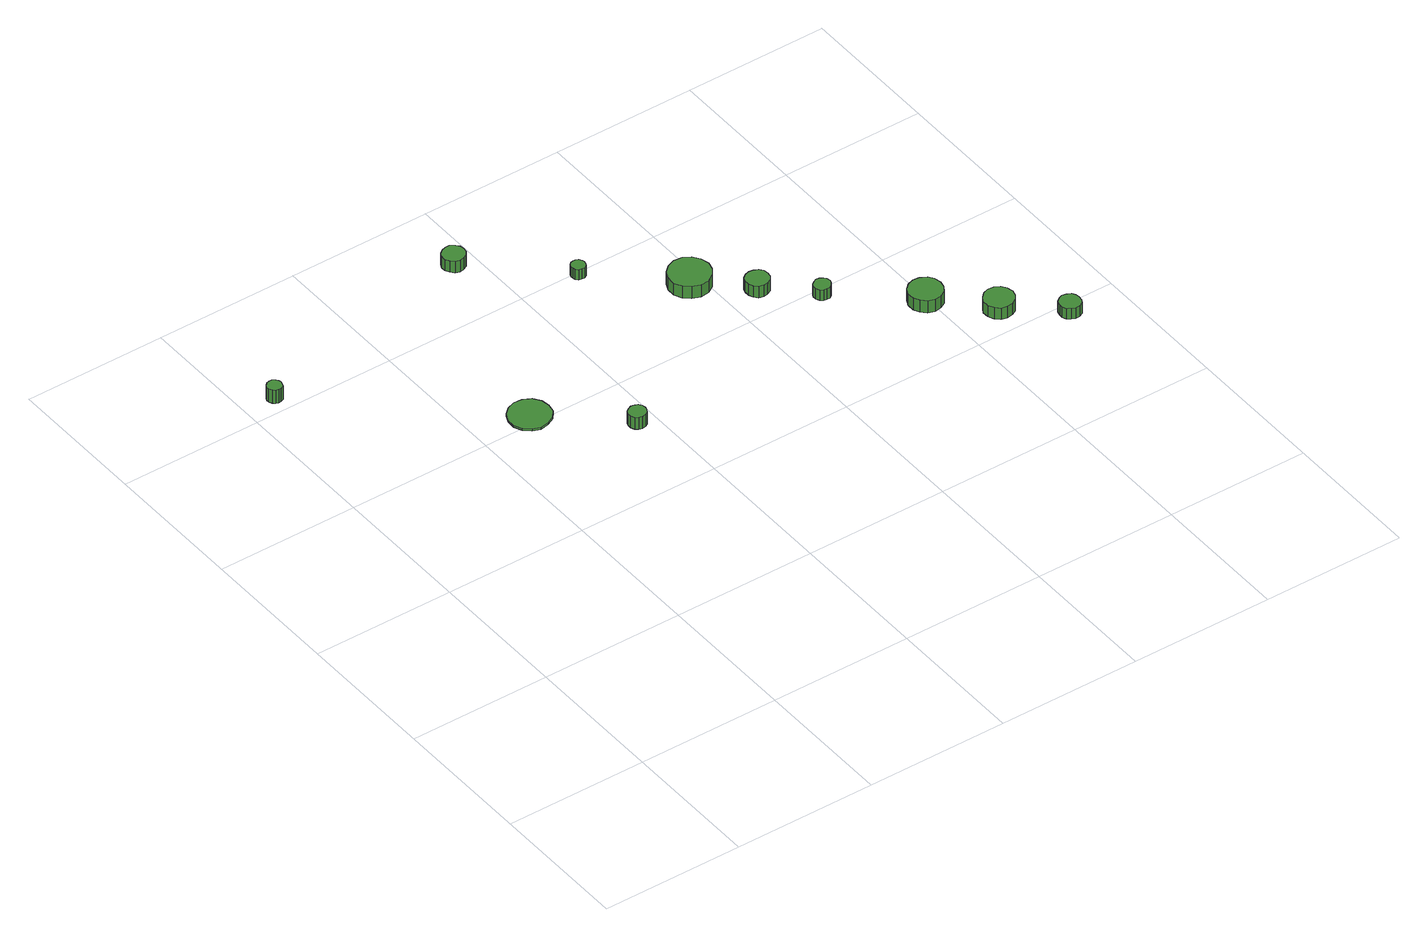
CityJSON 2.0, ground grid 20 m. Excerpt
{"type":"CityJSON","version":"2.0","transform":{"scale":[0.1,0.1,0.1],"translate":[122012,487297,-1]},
"CityObjects":{
"tree1":{"type":"SolitaryVegetationObject","attributes":{"function":"something"}},
"tree2":{"type":"SolitaryVegetationObject","attributes":{"function":"something"}},
"tree3":{"type":"SolitaryVegetationObject","attributes":{"function":"something"}},
"tree4":{"type":"SolitaryVegetationObject","attributes":{"function":"something"},"geometry":[{"type":"MultiSurface","lod":"1","boundaries":[[[0,1,2,3,4,5,6,7,8,9,10,11,12,13,14]],[[15,16,17,18,19,20,21,22,23,24,25,26,27,28,29]],[[0,29,28,1]],[[1,28,27,2]],[[2,27,26,3]],[[3,26,25,4]],[[4,25,24,5]],[[5,24,23,6]],[[6,23,22,7]],[[7,22,21,8]],[[8,21,20,9]],[[9,20,19,10]],[[10,19,18,11]],[[11,18,17,12]],[[12,17,16,13]],[[13,16,15,14]],[[14,15,29,0]]]}]},
"tree5":{"type":"SolitaryVegetationObject","attributes":{"function":"something"},"geometry":[{"type":"MultiSurface","lod":"1","boundaries":[[[30,31,32,33,34,35,36,37,38,39,40,41,42,43,44]],[[45,46,47,48,49,50,51,52,53,54,55,56,57,58,59]],[[30,59,58,31]],[[31,58,57,32]],[[32,57,56,33]],[[33,56,55,34]],[[34,55,54,35]],[[35,54,53,36]],[[36,53,52,37]],[[37,52,51,38]],[[38,51,50,39]],[[39,50,49,40]],[[40,49,48,41]],[[41,48,47,42]],[[42,47,46,43]],[[43,46,45,44]],[[44,45,59,30]]]}]},
"tree6":{"type":"SolitaryVegetationObject","attributes":{"function":"something"},"geometry":[{"type":"MultiSurface","lod":"1","boundaries":[[[60,61,62,63,64,65,66,67,68,69,70,71,72,73,74]],[[75,76,77,78,79,80,81,82,83,84,85,86,87,88,89]],[[60,89,88,61]],[[61,88,87,62]],[[62,87,86,63]],[[63,86,85,64]],[[64,85,84,65]],[[65,84,83,66]],[[66,83,82,67]],[[67,82,81,68]],[[68,81,80,69]],[[69,80,79,70]],[[70,79,78,71]],[[71,78,77,72]],[[72,77,76,73]],[[73,76,75,74]],[[74,75,89,60]]]}]},
"tree7":{"type":"SolitaryVegetationObject","attributes":{"function":"something"},"geometry":[{"type":"MultiSurface","lod":"1","boundaries":[[[90,91,92,93,94,95,96,97,98,99,100,101,102,103,104]],[[105,106,107,108,109,110,111,112,113,114,115,116,117,118,119]],[[90,119,118,91]],[[91,118,117,92]],[[92,117,116,93]],[[93,116,115,94]],[[94,115,114,95]],[[95,114,113,96]],[[96,113,112,97]],[[97,112,111,98]],[[98,111,110,99]],[[99,110,109,100]],[[100,109,108,101]],[[101,108,107,102]],[[102,107,106,103]],[[103,106,105,104]],[[104,105,119,90]]]}]},
"tree8":{"type":"SolitaryVegetationObject","attributes":{"function":"something"},"geometry":[{"type":"MultiSurface","lod":"1","boundaries":[[[120,121,122,123,124,125,126,127,128,129,130,131,132,133,134]],[[135,136,137,138,139,140,141,142,143,144,145,146,147,148,149]],[[120,149,148,121]],[[121,148,147,122]],[[122,147,146,123]],[[123,146,145,124]],[[124,145,144,125]],[[125,144,143,126]],[[126,143,142,127]],[[127,142,141,128]],[[128,141,140,129]],[[129,140,139,130]],[[130,139,138,131]],[[131,138,137,132]],[[132,137,136,133]],[[133,136,135,134]],[[134,135,149,120]]]}]},
"tree9":{"type":"SolitaryVegetationObject","attributes":{"function":"something"},"geometry":[{"type":"MultiSurface","lod":"1","boundaries":[[[150,151,152,153,154,155,156,157,158,159,160,161,162,163,164]],[[165,166,167,168,169,170,171,172,173,174,175,176,177,178,179]],[[150,179,178,151]],[[151,178,177,152]],[[152,177,176,153]],[[153,176,175,154]],[[154,175,174,155]],[[155,174,173,156]],[[156,173,172,157]],[[157,172,171,158]],[[158,171,170,159]],[[159,170,169,160]],[[160,169,168,161]],[[161,168,167,162]],[[162,167,166,163]],[[163,166,165,164]],[[164,165,179,150]]]}]},
"tree10":{"type":"SolitaryVegetationObject","attributes":{"function":"something"},"geometry":[{"type":"MultiSurface","lod":"1","boundaries":[[[180,181,182,183,184,185,186,187,188,189,190,191,192,193,194]],[[195,196,197,198,199,200,201,202,203,204,205,206,207,208,209]],[[180,209,208,181]],[[181,208,207,182]],[[182,207,206,183]],[[183,206,205,184]],[[184,205,204,185]],[[185,204,203,186]],[[186,203,202,187]],[[187,202,201,188]],[[188,201,200,189]],[[189,200,199,190]],[[190,199,198,191]],[[191,198,197,192]],[[192,197,196,193]],[[193,196,195,194]],[[194,195,209,180]]]}]},
"tree11":{"type":"SolitaryVegetationObject","attributes":{"function":"something"},"geometry":[{"type":"MultiSurface","lod":"1","boundaries":[[[210,211,212,213,214,215,216,217,218,219,220,221,222,223,224]],[[225,226,227,228,229,230,231,232,233,234,235,236,237,238,239]],[[210,239,238,211]],[[211,238,237,212]],[[212,237,236,213]],[[213,236,235,214]],[[214,235,234,215]],[[215,234,233,216]],[[216,233,232,217]],[[217,232,231,218]],[[218,231,230,219]],[[219,230,229,220]],[[220,229,228,221]],[[221,228,227,222]],[[222,227,226,223]],[[223,226,225,224]],[[224,225,239,210]]]}]},
"tree12":{"type":"SolitaryVegetationObject","attributes":{"function":"something"},"geometry":[{"type":"MultiSurface","lod":"1","boundaries":[[[240,241,242,243,244,245,246,247,248,249,250,251,252,253,254]],[[255,256,257,258,259,260,261,262,263,264,265,266,267,268,269]],[[240,269,268,241]],[[241,268,267,242]],[[242,267,266,243]],[[243,266,265,244]],[[244,265,264,245]],[[245,264,263,246]],[[246,263,262,247]],[[247,262,261,248]],[[248,261,260,249]],[[249,260,259,250]],[[250,259,258,251]],[[251,258,257,252]],[[252,257,256,253]],[[253,256,255,254]],[[254,255,269,240]]]}]},
"tree13":{"type":"SolitaryVegetationObject","attributes":{"function":"something"},"geometry":[{"type":"MultiSurface","lod":"1","boundaries":[[[270,271,272,273,274,275,276,277,278,279,280,281,282,283,284]],[[285,286,287,288,289,290,291,292,293,294,295,296,297,298,299]],[[270,299,298,271]],[[271,298,297,272]],[[272,297,296,273]],[[273,296,295,274]],[[274,295,294,275]],[[275,294,293,276]],[[276,293,292,277]],[[277,292,291,278]],[[278,291,290,279]],[[279,290,289,280]],[[280,289,288,281]],[[281,288,287,282]],[[282,287,286,283]],[[283,286,285,284]],[[284,285,299,270]]]}]},
"tree14":{"type":"SolitaryVegetationObject","attributes":{"function":"something"},"geometry":[{"type":"MultiSurface","lod":"1","boundaries":[[[300,301,302,303,304,305,306,307,308,309,310,311,312,313,314]],[[315,316,317,318,319,320,321,322,323,324,325,326,327,328,329]],[[300,329,328,301]],[[301,328,327,302]],[[302,327,326,303]],[[303,326,325,304]],[[304,325,324,305]],[[305,324,323,306]],[[306,323,322,307]],[[307,322,321,308]],[[308,321,320,309]],[[309,320,319,310]],[[310,319,318,311]],[[311,318,317,312]],[[312,317,316,313]],[[313,316,315,314]],[[314,315,329,300]]]}]}
},
"vertices":[
[54,824,30],[53,828,30],[51,831,30],[47,834,30],[43,834,30],[39,833,30],[36,830,30],[34,826,30],[34,822,30],[36,818,30],[39,815,30],[43,814,30],[47,814,30],[51,816,30],[53,820,30],[53,820,9],[51,816,9],[47,814,9],[43,814,9],[39,815,9],[36,818,9],[34,822,9],[34,826,9],[36,830,9],[39,833,9],[43,834,9],[47,834,9],[51,831,9],[53,828,9],[54,824,9],
[305,613,12],[303,625,12],[296,635,12],[285,641,12],[273,642,12],[262,638,12],[253,630,12],[248,619,12],[248,607,12],[253,596,12],[262,588,12],[273,584,12],[285,586,12],[296,592,12],[303,601,12],[303,601,9],[296,592,9],[285,586,9],[273,584,9],[262,588,9],[253,596,9],[248,607,9],[248,619,9],[253,630,9],[262,638,9],[273,642,9],[285,641,9],[296,635,9],[303,625,9],[305,613,9],
[387,525,28],[386,530,28],[383,534,28],[379,536,28],[374,537,28],[369,535,28],[365,532,28],[363,527,28],[363,522,28],[365,517,28],[369,514,28],[374,512,28],[379,513,28],[383,515,28],[386,520,28],[386,520,9],[383,515,9],[379,513,9],[374,512,9],[369,514,9],[365,517,9],[363,522,9],[363,527,9],[365,532,9],[369,535,9],[374,537,9],[379,536,9],[383,534,9],[386,530,9],[387,525,9],
[387,902,26],[386,908,26],[382,913,26],[376,917,26],[370,917,26],[364,915,26],[359,911,26],[356,905,26],[356,899,26],[359,893,26],[364,888,26],[370,886,26],[376,887,26],[382,890,26],[386,895,26],[386,895,8],[382,890,8],[376,887,8],[370,886,8],[364,888,8],[359,893,8],[356,899,8],[356,905,8],[359,911,8],[364,915,8],[370,917,8],[376,917,8],[382,913,8],[386,908,8],[387,902,8],
[493,797,24],[492,800,24],[490,804,24],[486,806,24],[482,806,24],[478,805,24],[475,802,24],[474,798,24],[474,795,24],[475,791,24],[478,788,24],[482,787,24],[486,787,24],[490,789,24],[492,793,24],[492,793,8],[490,789,8],[486,787,8],[482,787,8],[478,788,8],[475,791,8],[474,795,8],[474,798,8],[475,802,8],[478,805,8],[482,806,8],[486,806,8],[490,804,8],[492,800,8],[493,797,8],
[612,702,27],[609,714,27],[602,724,27],[592,730,27],[580,731,27],[569,727,27],[560,719,27],[555,708,27],[555,696,27],[560,686,27],[569,678,27],[580,674,27],[592,675,27],[602,681,27],[609,691,27],[609,691,8],[602,681,8],[592,675,8],[580,674,8],[569,678,8],[560,686,8],[555,696,8],[555,708,8],[560,719,8],[569,727,8],[580,731,8],[592,730,8],[602,724,8],[609,714,8],[612,702,8],
[660,645,26],[659,652,26],[655,657,26],[649,660,26],[643,661,26],[636,659,26],[631,655,26],[629,649,26],[629,642,26],[631,636,26],[636,631,26],[643,629,26],[649,630,26],[655,633,26],[659,639,26],[659,639,8],[655,633,8],[649,630,8],[643,629,8],[636,631,8],[631,636,8],[629,642,8],[629,649,8],[631,655,8],[636,659,8],[643,661,8],[649,660,8],[655,657,8],[659,652,8],[660,645,8],
[714,590,25],[713,595,25],[710,599,25],[706,601,25],[701,602,25],[697,600,25],[693,597,25],[691,593,25],[691,588,25],[693,583,25],[697,580,25],[701,579,25],[706,579,25],[710,582,25],[713,586,25],[713,586,8],[710,582,8],[706,579,8],[701,579,8],[697,580,8],[693,583,8],[691,588,8],[691,593,8],[693,597,8],[697,600,8],[701,602,8],[706,601,8],[710,599,8],[713,595,8],[714,590,8],
[820,506,27],[818,516,27],[813,523,27],[804,528,27],[795,529,27],[786,526,27],[779,520,27],[775,511,27],[775,501,27],[779,493,27],[786,486,27],[795,483,27],[804,484,27],[813,489,27],[818,497,27],[818,497,8],[813,489,8],[804,484,8],[795,483,8],[786,486,8],[779,493,8],[775,501,8],[775,511,8],[779,520,8],[786,526,8],[795,529,8],[804,528,8],[813,523,8],[818,516,8],[820,506,8],
[882,441,26],[880,450,26],[875,457,26],[868,461,26],[859,462,26],[851,459,26],[845,453,26],[841,446,26],[841,437,26],[845,429,26],[851,423,26],[859,421,26],[868,422,26],[875,426,26],[880,433,26],[880,433,8],[875,426,8],[868,422,8],[859,421,8],[851,423,8],[845,429,8],[841,437,8],[841,446,8],[845,453,8],[851,459,8],[859,462,8],[868,461,8],[875,457,8],[880,450,8],[882,441,8],
[942,385,25],[941,391,25],[938,396,25],[932,399,25],[926,400,25],[921,398,25],[916,394,25],[914,388,25],[914,382,25],[916,377,25],[921,373,25],[926,371,25],[932,371,25],[938,374,25],[941,379,25],[941,379,8],[938,374,8],[932,371,8],[926,371,8],[921,373,8],[916,377,8],[914,382,8],[914,388,8],[916,394,8],[921,398,8],[926,400,8],[932,399,8],[938,396,8],[941,391,8],[942,385,8]
]}
